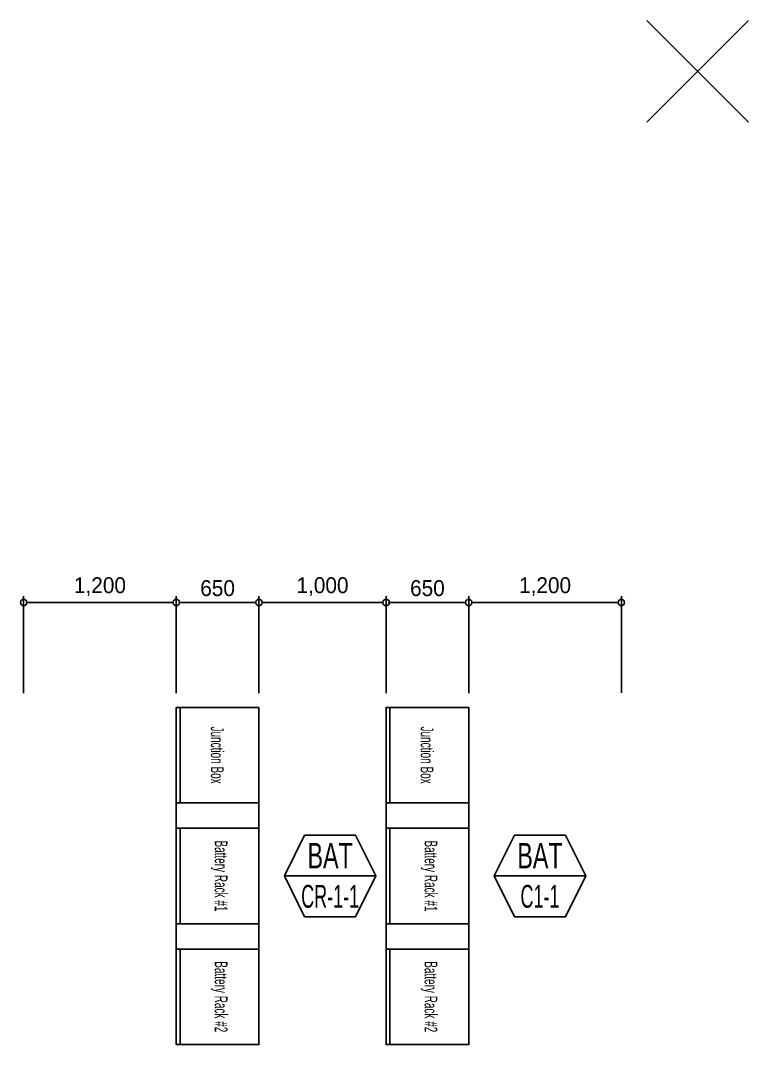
# Model space of a CAD drawing. Header units: millimetres. Extents: x 89978 to 501025, y -351975 to 837171.
# Drawn here: x 304125 to 309850, y -290300 to -282250 of the extents above; entities that cross this region are included whole.
import ezdxf
from ezdxf.enums import TextEntityAlignment as Align

# ---------------------------------------------------------------- set-up
doc = ezdxf.new("R2010")
doc.units = ezdxf.units.MM
doc.header["$LTSCALE"] = 150
doc.layers.get('Defpoints').update_dxf_attribs({"color": 150})
for name, color, linetype in [('------00 Switch Gear', 3, 'Continuous'), ('------00 Switch Gear_GIS', 3, 'Continuous'), ('------00 Switch Gear_Number', 1, 'Continuous'), ('-----36 Dimension', 1, 'Continuous')]:
    doc.layers.add(name, color=color, linetype=linetype)
doc.layers.add('X-1F-PLAN$0$A-ETC-전기 NOPLOT', color=163, linetype='Continuous', plot=False)
doc.styles.add('ELEC', font='')
doc.styles.add('Gtx', font='')
doc.styles.get('ELEC').set_extended_font_data('Dotum')
doc.styles.get('Gtx').set_extended_font_data('Dotum')
doc.dimstyles.new('ELEC', dxfattribs={"dimscale": 100, "dimtxt": 2, "dimasz": 1, "dimexe": 2, "dimexo": 1, "dimgap": 1, "dimtad": 1, "dimdec": 0, "dimrnd": 0.25, "dimzin": 9, "dimdsep": 32, "dimlunit": 6, "dimtxsty": 'ELEC', "dimblk": 'Z_DOT', "dimcen": 3, "dimclrd": 7, "dimclre": 7, "dimclrt": 3, "dimadec": 0, "dimazin": 0, "dimtfac": 1, "dimtdec": 0, "dimtix": 1, "dimtmove": 2, "dimatfit": 1, "dimfxl": 1, "dimarcsym": 0})

# ---------------------------------------------------------------- blocks, each defined once
blk = doc.blocks.new('X-1F-PLAN$0$GIS(2)')
at = {"layer": 'X-1F-PLAN$0$A-ETC-전기 NOPLOT'}
for p, q in [((-2723.7, 15874.6), (-1923.7, 15074.6)), ((-2723.7, 15074.6), (-1923.7, 15874.6))]:
    blk.add_line(p, q, dxfattribs=at)
blk = doc.blocks.new('A$C2e8f9a8b')
at = {"color": 0}
blk.add_line((30, 750), (30, 0), dxfattribs=at)
blk.add_lwpolyline([(650, 0), (0, 0), (0, 750), (650, 750)], close=True, dxfattribs=at)
blk = doc.blocks.new('_DOTBLANK')
at = {"color": 0, "linetype": 'ByBlock'}
blk.add_line((-0.5, 0), (-1, 0), dxfattribs=at)
blk.add_circle((0, 0), 0.5, dxfattribs=at)
blk = doc.blocks.new('*D1520')
at = {"layer": '-----36 Dimension', "color": 0, "lineweight": -2, "transparency": 16777216}
for p, q in [((304150, -287537.8), (304150, -286775.6)), ((305350, -287536.2), (305350, -286775.6)), ((305300, -286825.6), (304200, -286825.6))]:
    blk.add_line(p, q, dxfattribs=at)
at = {"layer": 'Defpoints', "color": 0, "transparency": 16777216}
for p in [(304150, -286825.6), (304150, -287587.8), (305350, -287586.2)]:
    blk.add_point(p, dxfattribs=at)
at = {"layer": '-----36 Dimension', "color": 0, "lineweight": -2, "transparency": 16777216, "xscale": 50, "yscale": 50, "zscale": 50, "rotation": 180}
blk.add_blockref('_DOTBLANK', (304150, -286825.6), dxfattribs=at)
at = {"layer": '-----36 Dimension', "color": 0, "lineweight": -2, "transparency": 16777216, "xscale": 50, "yscale": 50, "zscale": 50}
blk.add_blockref('_DOTBLANK', (305350, -286825.6), dxfattribs=at)
at = {"layer": '-----36 Dimension', "color": 0, "transparency": 16777216, "insert": (304750, -286701), "char_height": 125, "attachment_point": 5, "style": 'Gtx'}
blk.add_mtext('1,200', dxfattribs=at)
blk = doc.blocks.new('Z_DOT')
for p, q in [((0, -2), (0, 2)), ((-2, 0), (2, 0))]:
    blk.add_line(p, q)
for radius in [2.5, 1.25]:
    blk.add_circle((0, 0), radius)
blk = doc.blocks.new('*D1521')
at = {"layer": '-----36 Dimension', "color": 0, "lineweight": -2, "transparency": 16777216}
for p, q in [((305350, -287537.8), (305350, -286775.6)), ((306000, -287536.2), (306000, -286775.6)), ((305950, -286825.6), (305400, -286825.6))]:
    blk.add_line(p, q, dxfattribs=at)
at = {"layer": 'Defpoints', "color": 0, "transparency": 16777216}
for p in [(305350, -286825.6), (305350, -287587.8), (306000, -287586.2)]:
    blk.add_point(p, dxfattribs=at)
at = {"layer": '-----36 Dimension', "color": 0, "lineweight": -2, "transparency": 16777216, "xscale": 50, "yscale": 50, "zscale": 50, "rotation": 180}
blk.add_blockref('_DOTBLANK', (305350, -286825.6), dxfattribs=at)
at = {"layer": '-----36 Dimension', "color": 0, "lineweight": -2, "transparency": 16777216, "xscale": 50, "yscale": 50, "zscale": 50}
blk.add_blockref('_DOTBLANK', (306000, -286825.6), dxfattribs=at)
at = {"layer": '-----36 Dimension', "color": 0, "transparency": 16777216, "insert": (305675, -286713), "char_height": 125, "attachment_point": 5, "style": 'Gtx'}
blk.add_mtext('650', dxfattribs=at)
blk = doc.blocks.new('*D1522')
at = {"layer": '-----36 Dimension', "color": 0, "lineweight": -2, "transparency": 16777216}
for p, q in [((306000, -287537.8), (306000, -286775.6)), ((307000, -287536.2), (307000, -286775.6)), ((306950, -286825.6), (306050, -286825.6))]:
    blk.add_line(p, q, dxfattribs=at)
at = {"layer": 'Defpoints', "color": 0, "transparency": 16777216}
for p in [(306000, -286825.6), (306000, -287587.8), (307000, -287586.2)]:
    blk.add_point(p, dxfattribs=at)
at = {"layer": '-----36 Dimension', "color": 0, "lineweight": -2, "transparency": 16777216, "xscale": 50, "yscale": 50, "zscale": 50, "rotation": 180}
blk.add_blockref('_DOTBLANK', (306000, -286825.6), dxfattribs=at)
at = {"layer": '-----36 Dimension', "color": 0, "lineweight": -2, "transparency": 16777216, "xscale": 50, "yscale": 50, "zscale": 50}
blk.add_blockref('_DOTBLANK', (307000, -286825.6), dxfattribs=at)
at = {"layer": '-----36 Dimension', "color": 0, "transparency": 16777216, "insert": (306500, -286701), "char_height": 125, "attachment_point": 5, "style": 'Gtx'}
blk.add_mtext('1,000', dxfattribs=at)
blk = doc.blocks.new('*D1523')
at = {"layer": '-----36 Dimension', "color": 0, "lineweight": -2, "transparency": 16777216}
for p, q in [((307000, -287537.8), (307000, -286775.6)), ((307650, -287536.2), (307650, -286775.6)), ((307600, -286825.6), (307050, -286825.6))]:
    blk.add_line(p, q, dxfattribs=at)
at = {"layer": 'Defpoints', "color": 0, "transparency": 16777216}
for p in [(307000, -286825.6), (307000, -287587.8), (307650, -287586.2)]:
    blk.add_point(p, dxfattribs=at)
at = {"layer": '-----36 Dimension', "color": 0, "lineweight": -2, "transparency": 16777216, "xscale": 50, "yscale": 50, "zscale": 50, "rotation": 180}
blk.add_blockref('_DOTBLANK', (307000, -286825.6), dxfattribs=at)
at = {"layer": '-----36 Dimension', "color": 0, "lineweight": -2, "transparency": 16777216, "xscale": 50, "yscale": 50, "zscale": 50}
blk.add_blockref('_DOTBLANK', (307650, -286825.6), dxfattribs=at)
at = {"layer": '-----36 Dimension', "color": 0, "transparency": 16777216, "insert": (307325, -286713), "char_height": 125, "attachment_point": 5, "style": 'Gtx'}
blk.add_mtext('650', dxfattribs=at)
blk = doc.blocks.new('*D1524')
at = {"layer": '-----36 Dimension', "color": 0, "lineweight": -2, "transparency": 16777216}
for p, q in [((307650, -287537.8), (307650, -286775.6)), ((308850, -287536.2), (308850, -286775.6)), ((308800, -286825.6), (307700, -286825.6))]:
    blk.add_line(p, q, dxfattribs=at)
at = {"layer": 'Defpoints', "color": 0, "transparency": 16777216}
for p in [(307650, -286825.6), (307650, -287587.8), (308850, -287586.2)]:
    blk.add_point(p, dxfattribs=at)
at = {"layer": '-----36 Dimension', "color": 0, "lineweight": -2, "transparency": 16777216, "xscale": 50, "yscale": 50, "zscale": 50, "rotation": 180}
blk.add_blockref('_DOTBLANK', (307650, -286825.6), dxfattribs=at)
at = {"layer": '-----36 Dimension', "color": 0, "lineweight": -2, "transparency": 16777216, "xscale": 50, "yscale": 50, "zscale": 50}
blk.add_blockref('_DOTBLANK', (308850, -286825.6), dxfattribs=at)
at = {"layer": '-----36 Dimension', "color": 0, "transparency": 16777216, "insert": (308250, -286701), "char_height": 125, "attachment_point": 5, "style": 'Gtx'}
blk.add_mtext('1,200', dxfattribs=at)

msp = doc.modelspace()

# ---------------------------------------------------------------- linework, layer by layer
at = {"layer": '------00 Switch Gear', "elevation": 0}
msp.add_lwpolyline([(306000, -287650), (305350, -287650), (305350, -290300), (306000, -290300)], close=True, dxfattribs=at)
at = {"layer": '------00 Switch Gear'}
msp.add_lwpolyline([(307650, -287650), (307000, -287650), (307000, -290300), (307650, -290300)], close=True, dxfattribs=at)
at = {"layer": '------00 Switch Gear_Number', "elevation": 0}
msp.add_lwpolyline([(306920, -288975), (306200, -288975), (306359.6, -288655), (306760.4, -288655), (306920, -288975), (306760.4, -289295), (306359.6, -289295), (306200, -288975)], dxfattribs=at)
at = {"layer": '------00 Switch Gear_Number'}
msp.add_lwpolyline([(308570, -288975), (307850, -288975), (308009.6, -288655), (308410.4, -288655), (308570, -288975), (308410.4, -289295), (308009.6, -289295), (307850, -288975)], dxfattribs=at)

# ---------------------------------------------------------------- block references
at = {"layer": '------00 Switch Gear', "xscale": -1, "rotation": 180}
for p in [(305350, -287650), (307000, -287650), (305350, -288600), (307000, -288600), (305350, -289550), (307000, -289550)]:
    msp.add_blockref('A$C2e8f9a8b', p, dxfattribs=at)
at = {"layer": '------00 Switch Gear_GIS', "color": 3}
msp.add_blockref('X-1F-PLAN$0$GIS(2)', (311773.7, -298124.6), dxfattribs=at)

# ---------------------------------------------------------------- texts
at = {"layer": '------00 Switch Gear', "style": 'ELEC', "width": 0.6}
for s, p in [('Junction Box', (305672.4, -288025)), ('Junction Box', (307322.4, -288025)), ('Battery Rack #1', (305703, -288975)), ('Battery Rack #1', (307353, -288975)), ('Battery Rack #2', (305703, -289925)), ('Battery Rack #2', (307353, -289925))]:
    msp.add_text(s, height=100, rotation=270, dxfattribs=at).set_placement(p, align=Align.MIDDLE_CENTER)
at = {"layer": '------00 Switch Gear_Number', "color": 0, "style": 'ELEC'}
for s, height, width, p in [('BAT', 200, 0.7, (306560, -288815)), ('BAT', 200, 0.7, (308210, -288815)), ('CR-1-1', 180, 0.6, (306560, -289135)), ('C1-1', 180, 0.6, (308210, -289135))]:
    msp.add_text(s, height=height, dxfattribs=dict(at, width=width)).set_placement(p, align=Align.MIDDLE_CENTER)

# ---------------------------------------------------------------- dimensions: what is measured, and where the dimension line sits
at = {"layer": '-----36 Dimension'}
for base, p1, p2, picture, middle in [((304150, -286825.6), (305350, -287586.2), (304150, -287587.8), '*D1520', (304750, -286701)), ((305350, -286825.6), (306000, -287586.2), (305350, -287587.8), '*D1521', (305675, -286713)), ((306000, -286825.6), (307000, -287586.2), (306000, -287587.8), '*D1522', (306500, -286701)), ((307000, -286825.6), (307650, -287586.2), (307000, -287587.8), '*D1523', (307325, -286713)), ((307650, -286825.6), (308850, -287586.2), (307650, -287587.8), '*D1524', (308250, -286701))]:
    dim = msp.add_linear_dim(base=base, p1=p1, p2=p2, dimstyle='ELEC', override={"dimscale": 50, "dimtxt": 2.5, "dimexe": 1, "dimtad": 2, "dimtxsty": 'Gtx', "dimblk1": 'DOTBLANK', "dimblk2": 'DOTBLANK', "dimsah": 1, "dimclrd": 0, "dimclre": 0, "dimclrt": 0}, dxfattribs=at)
    dim.commit()
    dim.dimension.update_dxf_attribs({"geometry": picture, "text_midpoint": middle})

doc.saveas('drawing.dxf')
